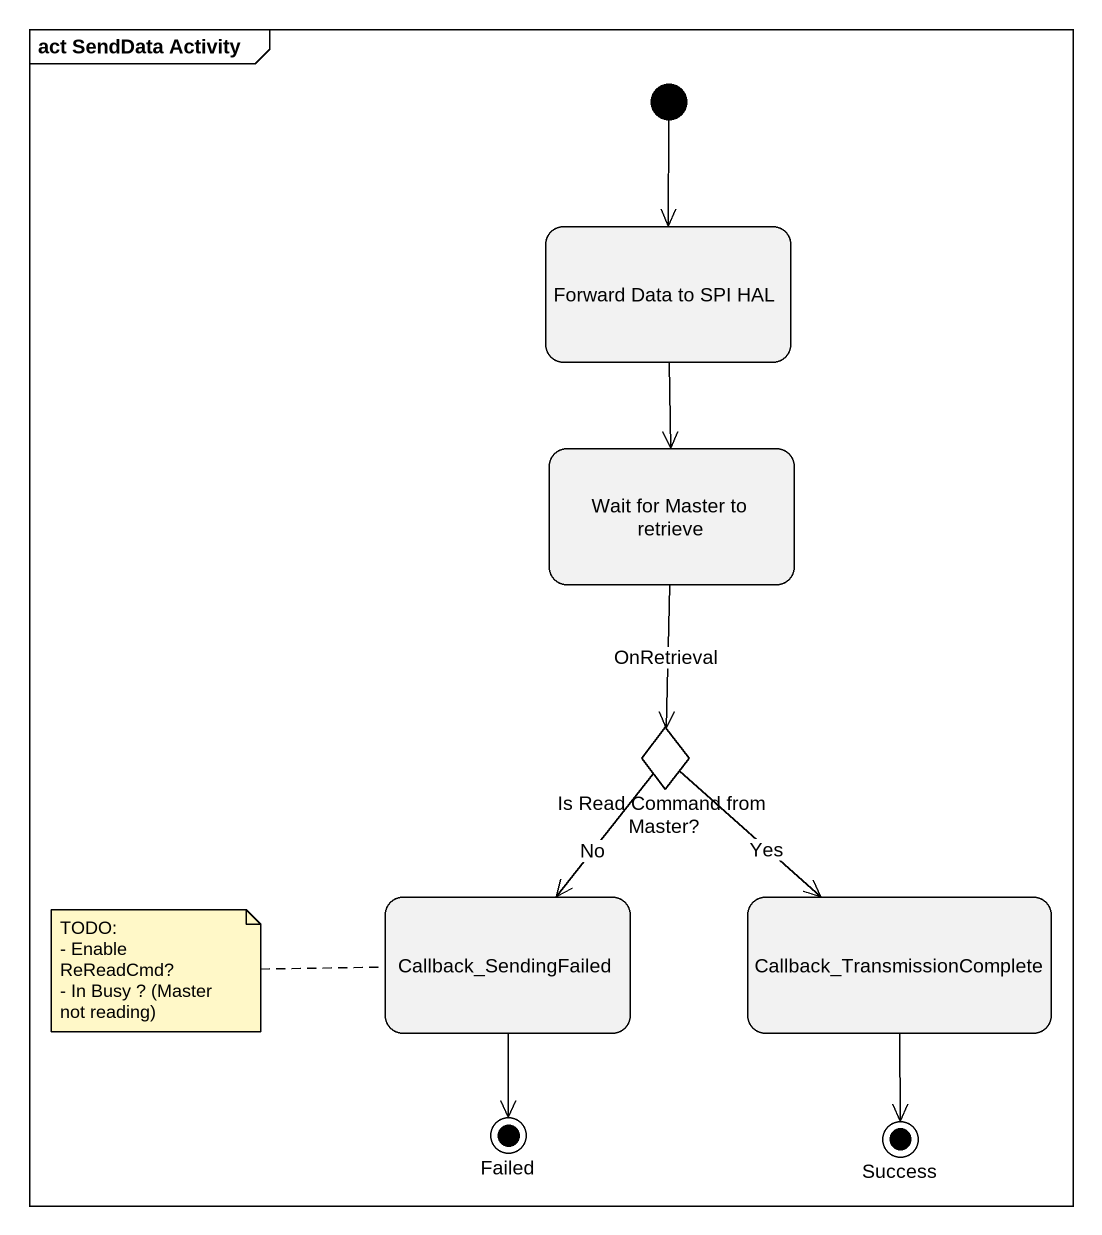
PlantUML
@startuml
mainframe act SendData Activity
hide empty description
state "Forward Data to SPI HAL" as Forward_Data_to_SPI_HAL
state "Wait for Master to retrieve" as Wait_for_Master_to_retrieve
state "Is Read Command from Master?" as Is_Read_Command_from_Master <<choice>>
state Callback_SendingFailed
state "Callback_TransmissionComplete" as Callback
state Failed <<end>>
state Success <<end>>
[*] --> Forward_Data_to_SPI_HAL
Forward_Data_to_SPI_HAL --> Wait_for_Master_to_retrieve
Wait_for_Master_to_retrieve --> Is_Read_Command_from_Master : OnRetrieval
Is_Read_Command_from_Master --> Callback_SendingFailed : No
Is_Read_Command_from_Master --> Callback : Yes
Callback_SendingFailed --> Failed
Callback --> Success
note left of Callback_SendingFailed
  TODO:
  - Enable ReReadCmd?
  - In Busy ? (Master not reading)
end note
@enduml
